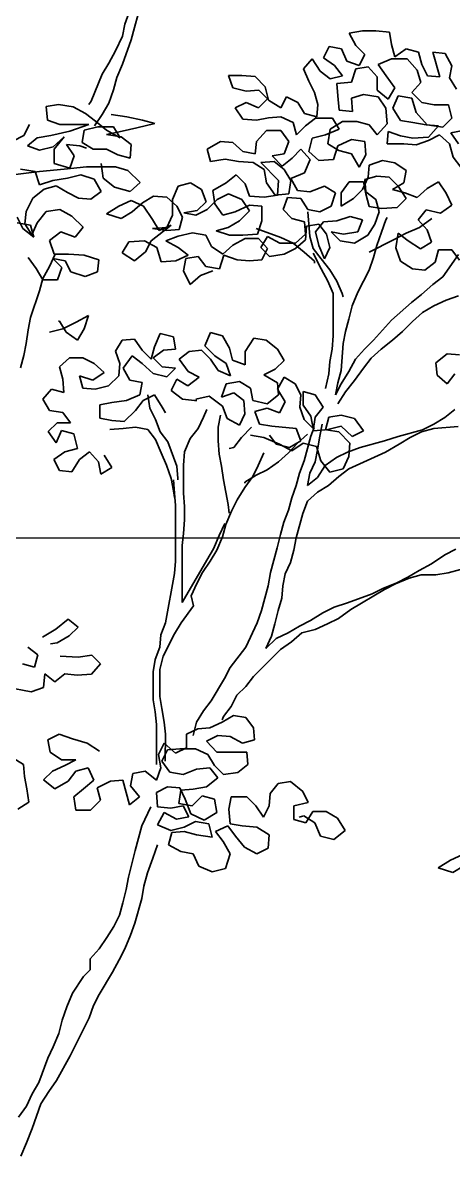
# Model space of a CAD drawing. Header units: millimetres. Extents: x 3675 to 7804, y -1257 to 3701.
# Drawn here: x 6625.8 to 6697.1, y -533.9 to -346 of the extents above; entities that cross this region are included whole.
import ezdxf

# ---------------------------------------------------------------- set-up
doc = ezdxf.new("R2010")
doc.units = ezdxf.units.MM
doc.layers.add('L-shrub', color=74, linetype='Continuous', lineweight=35)
doc.layers.add('VS - Vista', color=1, linetype='Continuous')

# ---------------------------------------------------------------- blocks, each defined once
blk = doc.blocks.new('a4')
for p, q in [((0.1729, 2.1725), (0.1678, 2.1591)), ((0.177, 2.156), (0.1801, 2.1683)), ((0.1678, 2.1591), (0.1657, 2.1478)), ((0.1739, 2.1447), (0.177, 2.156)), ((0.1657, 2.1478), (0.1595, 2.1344)), ((0.1657, 2.122), (0.1739, 2.1447)), ((0.3871, 2.1527), (0.3747, 2.1507)), ((0.3747, 2.1507), (0.3809, 2.1393)), ((0.3994, 2.1527), (0.3871, 2.1527)), ((0.4118, 2.1517), (0.3994, 2.1527)), ((0.4138, 2.1403), (0.4118, 2.1517)), ((0.1595, 2.1344), (0.1533, 2.1231)), ((0.3562, 2.1383), (0.351, 2.128)), ((0.3675, 2.1362), (0.3562, 2.1383)), ((0.3726, 2.1249), (0.3675, 2.1362)), ((0.3809, 2.1393), (0.3891, 2.1311)), ((0.4169, 2.129), (0.4138, 2.1403)), ((0.4272, 2.1362), (0.4169, 2.129)), ((0.4385, 2.1331), (0.4272, 2.1362)), ((0.4416, 2.1218), (0.4385, 2.1331)), ((0.4632, 2.132), (0.4519, 2.1331)), ((0.4519, 2.1331), (0.4581, 2.1104)), ((0.1533, 2.1231), (0.1471, 2.1128)), ((0.1605, 2.1097), (0.1657, 2.122)), ((0.3407, 2.127), (0.3325, 2.1177)), ((0.3479, 2.1157), (0.3407, 2.127)), ((0.351, 2.128), (0.3613, 2.1208)), ((0.384, 2.1208), (0.3726, 2.1249)), ((0.3891, 2.1311), (0.384, 2.1208)), ((0.4015, 2.1218), (0.4138, 2.1269)), ((0.4138, 2.1269), (0.4282, 2.1269)), ((0.4282, 2.1269), (0.4375, 2.1166)), ((0.4694, 2.1207), (0.4632, 2.132)), ((0.1471, 2.1128), (0.1368, 2.0881)), ((0.2758, 2.1116), (0.2635, 2.1116)), ((0.2635, 2.1116), (0.2676, 2.1003)), ((0.2882, 2.1106), (0.2758, 2.1116)), ((0.3325, 2.1177), (0.3376, 2.1064)), ((0.3572, 2.1085), (0.3479, 2.1157)), ((0.3685, 2.1115), (0.3572, 2.1085)), ((0.3613, 2.1208), (0.3685, 2.1115)), ((0.3767, 2.1054), (0.3809, 2.1177)), ((0.3809, 2.1177), (0.3922, 2.1198)), ((0.3922, 2.1198), (0.4004, 2.1105)), ((0.4087, 2.1115), (0.4015, 2.1218)), ((0.4169, 2.1002), (0.4087, 2.1115)), ((0.4375, 2.1166), (0.4406, 2.1053)), ((0.4468, 2.1115), (0.4416, 2.1218)), ((0.4673, 2.1094), (0.4694, 2.1207)), ((0.1574, 2.0983), (0.1605, 2.1097)), ((0.2974, 2.1013), (0.2882, 2.1106)), ((0.3005, 2.0889), (0.2974, 2.1013)), ((0.3376, 2.1064), (0.3427, 2.0961)), ((0.3633, 2.1043), (0.3767, 2.1054)), ((0.3644, 2.093), (0.3633, 2.1043)), ((0.4004, 2.1105), (0.4004, 2.0981)), ((0.4406, 2.1053), (0.4323, 2.096)), ((0.4581, 2.1104), (0.4468, 2.1115)), ((0.4735, 2.0991), (0.4673, 2.1094)), ((0.1533, 2.086), (0.1574, 2.0983)), ((0.2676, 2.1003), (0.2799, 2.0972)), ((0.2799, 2.0972), (0.2913, 2.0982)), ((0.2913, 2.0982), (0.2995, 2.09)), ((0.317, 2.092), (0.3118, 2.0817)), ((0.3273, 2.0869), (0.317, 2.092)), ((0.3427, 2.0961), (0.3458, 2.0848)), ((0.3654, 2.0796), (0.3644, 2.093)), ((0.388, 2.094), (0.3767, 2.0909)), ((0.3767, 2.0909), (0.3777, 2.0786)), ((0.4014, 2.0919), (0.388, 2.094)), ((0.4004, 2.0981), (0.4107, 2.0899)), ((0.4086, 2.0816), (0.4014, 2.0919)), ((0.4107, 2.0899), (0.4169, 2.1002)), ((0.42, 2.093), (0.4148, 2.0816)), ((0.4323, 2.0909), (0.42, 2.093)), ((0.4323, 2.096), (0.4416, 2.0868)), ((0.4364, 2.0775), (0.4323, 2.0909)), ((0.1069, 2.085), (0.0956, 2.083)), ((0.0956, 2.083), (0.0966, 2.0706)), ((0.1203, 2.0829), (0.1069, 2.085)), ((0.1316, 2.0767), (0.1203, 2.0829)), ((0.1368, 2.0881), (0.1347, 2.085)), ((0.1471, 2.0757), (0.1533, 2.086)), ((0.2799, 2.0869), (0.2696, 2.0818)), ((0.2696, 2.0818), (0.2768, 2.0715)), ((0.2912, 2.0817), (0.2799, 2.0869)), ((0.2995, 2.09), (0.2912, 2.0817)), ((0.3118, 2.0817), (0.3005, 2.0889)), ((0.3335, 2.0766), (0.3273, 2.0869)), ((0.3458, 2.0848), (0.3448, 2.0735)), ((0.4096, 2.0672), (0.4086, 2.0816)), ((0.4148, 2.0816), (0.422, 2.0703)), ((0.4416, 2.0868), (0.4529, 2.0847)), ((0.4529, 2.0847), (0.4663, 2.0847)), ((0.4663, 2.0847), (0.4694, 2.0723)), ((0.0966, 2.0706), (0.1079, 2.0665)), ((0.1409, 2.0695), (0.1316, 2.0767)), ((0.1399, 2.0654), (0.1471, 2.0757)), ((0.1553, 2.0757), (0.1697, 2.0736)), ((0.1697, 2.0736), (0.1841, 2.0705)), ((0.1841, 2.0705), (0.1955, 2.0674)), ((0.2768, 2.0715), (0.2892, 2.0704)), ((0.2892, 2.0704), (0.3005, 2.0725)), ((0.3005, 2.0725), (0.3118, 2.0735)), ((0.3118, 2.0735), (0.3232, 2.0683)), ((0.3448, 2.0735), (0.3335, 2.0766)), ((0.3345, 2.0652), (0.3438, 2.0724)), ((0.3438, 2.0724), (0.3592, 2.0724)), ((0.3592, 2.0724), (0.3654, 2.0621)), ((0.3777, 2.0786), (0.3654, 2.0796)), ((0.422, 2.0703), (0.4333, 2.0682)), ((0.4467, 2.0662), (0.4364, 2.0775)), ((0.4694, 2.0723), (0.4611, 2.0641)), ((0.075, 2.0562), (0.0801, 2.0665)), ((0.1172, 2.0603), (0.0997, 2.0562)), ((0.1079, 2.0665), (0.1347, 2.0664)), ((0.1347, 2.0664), (0.1172, 2.0603)), ((0.1285, 2.05), (0.1306, 2.0613)), ((0.1306, 2.0613), (0.143, 2.0644)), ((0.1512, 2.0613), (0.1409, 2.0695)), ((0.143, 2.0644), (0.1574, 2.0644)), ((0.1635, 2.0541), (0.1512, 2.0613)), ((0.1656, 2.0602), (0.1512, 2.0572)), ((0.1574, 2.0644), (0.1635, 2.0541)), ((0.179, 2.0633), (0.1656, 2.0602)), ((0.1955, 2.0674), (0.179, 2.0633)), ((0.2892, 2.0509), (0.2984, 2.0611)), ((0.2984, 2.0611), (0.3118, 2.0611)), ((0.3118, 2.0611), (0.319, 2.0508)), ((0.3232, 2.0683), (0.3262, 2.057)), ((0.3262, 2.057), (0.3345, 2.0652)), ((0.3654, 2.0621), (0.353, 2.057)), ((0.3551, 2.0487), (0.3571, 2.0621)), ((0.3571, 2.0621), (0.3685, 2.0693)), ((0.3685, 2.0693), (0.3818, 2.0693)), ((0.3818, 2.0693), (0.3932, 2.0662)), ((0.3932, 2.0662), (0.4004, 2.0569)), ((0.4004, 2.0569), (0.4096, 2.0672)), ((0.4107, 2.06), (0.4096, 2.0487)), ((0.422, 2.0559), (0.4107, 2.06)), ((0.4333, 2.0682), (0.4457, 2.0662)), ((0.4457, 2.0662), (0.457, 2.0651)), ((0.4611, 2.0641), (0.4467, 2.0662)), ((0.457, 2.0651), (0.4477, 2.0548)), ((0.4683, 2.0589), (0.4797, 2.061)), ((0.0647, 2.0511), (0.075, 2.0562)), ((0.0873, 2.0541), (0.0781, 2.0469)), ((0.0997, 2.0562), (0.0873, 2.0541)), ((0.1018, 2.0459), (0.1121, 2.0551)), ((0.1121, 2.0551), (0.1028, 2.0438)), ((0.1388, 2.0438), (0.1285, 2.05)), ((0.1512, 2.0572), (0.1646, 2.0551)), ((0.1646, 2.0551), (0.1738, 2.0479)), ((0.2438, 2.0437), (0.2562, 2.0509)), ((0.2562, 2.0509), (0.2675, 2.0498)), ((0.2675, 2.0498), (0.2768, 2.0416)), ((0.2881, 2.0395), (0.2892, 2.0509)), ((0.319, 2.0508), (0.3149, 2.0395)), ((0.3406, 2.0539), (0.3375, 2.0415)), ((0.353, 2.057), (0.3406, 2.0539)), ((0.3643, 2.0467), (0.3767, 2.0528)), ((0.3767, 2.0528), (0.389, 2.0508)), ((0.389, 2.0508), (0.3901, 2.0384)), ((0.4333, 2.0538), (0.422, 2.0559)), ((0.4477, 2.0548), (0.4333, 2.0538)), ((0.4364, 2.0476), (0.4477, 2.0517)), ((0.4477, 2.0517), (0.458, 2.0569)), ((0.458, 2.0569), (0.4673, 2.0486)), ((0.4755, 2.0486), (0.4683, 2.0589)), ((0.0781, 2.0469), (0.0894, 2.0428)), ((0.0894, 2.0428), (0.1018, 2.0459)), ((0.1028, 2.0438), (0.1028, 2.0304)), ((0.1213, 2.0376), (0.1141, 2.0479)), ((0.1141, 2.0479), (0.1265, 2.0469)), ((0.1265, 2.0469), (0.1326, 2.0448)), ((0.1512, 2.0438), (0.1388, 2.0438)), ((0.1615, 2.0386), (0.1512, 2.0438)), ((0.1728, 2.0355), (0.1615, 2.0386)), ((0.1738, 2.0479), (0.1728, 2.0355)), ((0.2469, 2.0324), (0.2438, 2.0437)), ((0.2768, 2.0416), (0.2881, 2.0395)), ((0.3149, 2.0395), (0.3036, 2.0375)), ((0.3221, 2.0354), (0.3303, 2.0436)), ((0.3303, 2.0436), (0.3386, 2.0343)), ((0.3375, 2.0415), (0.3468, 2.0333)), ((0.3653, 2.0426), (0.3551, 2.0487)), ((0.3602, 2.0343), (0.3643, 2.0467)), ((0.3767, 2.0395), (0.3653, 2.0426)), ((0.3839, 2.0271), (0.3767, 2.0395)), ((0.3901, 2.0384), (0.3839, 2.0271)), ((0.4096, 2.0487), (0.4251, 2.0487)), ((0.4251, 2.0487), (0.4364, 2.0476)), ((0.4673, 2.0486), (0.4704, 2.0363)), ((0.1028, 2.0304), (0.1172, 2.0263)), ((0.1172, 2.0263), (0.1213, 2.0376)), ((0.146, 2.0304), (0.1481, 2.017)), ((0.2603, 2.0344), (0.2469, 2.0324)), ((0.2727, 2.0323), (0.2603, 2.0344)), ((0.2861, 2.0313), (0.2727, 2.0323)), ((0.2963, 2.0251), (0.2861, 2.0313)), ((0.2933, 2.0313), (0.3056, 2.0323)), ((0.3097, 2.0148), (0.2933, 2.0313)), ((0.3036, 2.0375), (0.3128, 2.0282)), ((0.3056, 2.0323), (0.3149, 2.0251)), ((0.3128, 2.0282), (0.3221, 2.0354)), ((0.3386, 2.0343), (0.3334, 2.022)), ((0.3468, 2.0333), (0.3602, 2.0343)), ((0.3921, 2.0178), (0.3931, 2.0291)), ((0.3931, 2.0291), (0.4055, 2.0332)), ((0.4055, 2.0332), (0.4168, 2.0312)), ((0.4168, 2.0312), (0.4271, 2.024)), ((0.4704, 2.0363), (0.4776, 2.027)), ((0.0894, 2.0232), (0.0647, 2.0202)), ((0.0853, 2.0232), (0.0719, 2.0253)), ((0.0894, 2.0109), (0.0853, 2.0232)), ((0.112, 2.0253), (0.0894, 2.0232)), ((0.1326, 2.0273), (0.112, 2.0253)), ((0.1275, 2.0201), (0.1151, 2.017)), ((0.1398, 2.016), (0.1275, 2.0201)), ((0.1594, 2.0273), (0.1326, 2.0273)), ((0.1707, 2.0242), (0.1594, 2.0273)), ((0.182, 2.0129), (0.1707, 2.0242)), ((0.2613, 2.0128), (0.2706, 2.02)), ((0.2706, 2.02), (0.2788, 2.0117)), ((0.2984, 2.0128), (0.2963, 2.0251)), ((0.3149, 2.0251), (0.321, 2.0148)), ((0.3334, 2.022), (0.321, 2.0168)), ((0.3869, 2.0065), (0.3921, 2.0178)), ((0.389, 2.0158), (0.4003, 2.0188)), ((0.4003, 2.0188), (0.4117, 2.0178)), ((0.4117, 2.0178), (0.4199, 2.0096)), ((0.4271, 2.024), (0.425, 2.0126)), ((0.1017, 2.015), (0.0894, 2.0109)), ((0.0935, 2.0068), (0.1048, 2.0098)), ((0.1151, 2.017), (0.1017, 2.015)), ((0.1048, 2.0098), (0.1151, 2.0037)), ((0.146, 2.0047), (0.1398, 2.016)), ((0.1481, 2.017), (0.1584, 2.0088)), ((0.1584, 2.0088), (0.1728, 2.0046)), ((0.1728, 2.0046), (0.182, 2.0129)), ((0.2119, 1.9974), (0.217, 2.0097)), ((0.217, 2.0097), (0.2284, 2.0128)), ((0.2284, 2.0128), (0.2387, 2.0066)), ((0.249, 2.0056), (0.2613, 2.0128)), ((0.2788, 2.0117), (0.2829, 2.0004)), ((0.3066, 2.0014), (0.2984, 2.0128)), ((0.3087, 2.0014), (0.3097, 2.0148)), ((0.321, 2.0148), (0.319, 2.0024)), ((0.321, 2.0168), (0.3272, 2.0055)), ((0.3385, 2.0045), (0.3519, 2.0096)), ((0.3519, 2.0096), (0.3622, 2.0034)), ((0.3746, 2.0137), (0.3674, 2.0034)), ((0.388, 2.0137), (0.3746, 2.0137)), ((0.39, 2.0024), (0.388, 2.0137)), ((0.39, 2.0044), (0.389, 2.0158)), ((0.425, 2.0126), (0.4147, 2.0065)), ((0.4199, 2.0096), (0.4271, 1.9982)), ((0.4374, 1.9992), (0.4467, 2.0075)), ((0.4467, 2.0075), (0.457, 2.0136)), ((0.457, 2.0136), (0.4642, 2.0033)), ((0.077, 1.9862), (0.0832, 1.9985)), ((0.0832, 1.9985), (0.0935, 2.0068)), ((0.1151, 2.0037), (0.1254, 1.9985)), ((0.1254, 1.9985), (0.1367, 1.9975)), ((0.1367, 1.9975), (0.146, 2.0047)), ((0.1841, 1.9943), (0.1944, 2.0005)), ((0.1944, 2.0005), (0.2067, 1.9994)), ((0.2067, 1.9994), (0.216, 1.9912)), ((0.2119, 1.983), (0.2119, 1.9974)), ((0.2387, 2.0066), (0.2428, 1.9953)), ((0.2438, 1.9881), (0.2531, 1.9973)), ((0.251, 1.9932), (0.249, 2.0056)), ((0.2531, 1.9973), (0.2634, 2.0025)), ((0.2634, 2.0025), (0.2757, 1.9973)), ((0.2757, 1.9973), (0.2829, 1.987)), ((0.2829, 2.0004), (0.2963, 1.9994)), ((0.2963, 1.9994), (0.3087, 2.0014)), ((0.319, 2.0024), (0.3066, 2.0014)), ((0.3179, 1.9993), (0.3138, 1.988)), ((0.3303, 1.9983), (0.3179, 1.9993)), ((0.3272, 2.0055), (0.3385, 2.0045)), ((0.3365, 1.988), (0.3303, 1.9983)), ((0.3622, 2.0034), (0.3581, 1.9911)), ((0.3674, 2.0034), (0.3674, 1.9911)), ((0.3674, 1.9911), (0.3787, 1.9983)), ((0.3787, 1.9983), (0.3869, 2.0065)), ((0.3993, 1.9972), (0.39, 2.0044)), ((0.3931, 1.991), (0.39, 2.0024)), ((0.4024, 1.9859), (0.3993, 1.9972)), ((0.4147, 2.0065), (0.4261, 2.0034)), ((0.4271, 1.9982), (0.4188, 1.99)), ((0.4261, 2.0034), (0.4374, 1.9992)), ((0.4642, 2.0033), (0.4693, 1.992)), ((0.0759, 1.9749), (0.077, 1.9862)), ((0.0955, 1.9862), (0.0873, 1.9759)), ((0.1079, 1.9882), (0.0955, 1.9862)), ((0.1192, 1.982), (0.1079, 1.9882)), ((0.1625, 1.9913), (0.1511, 1.9841)), ((0.1738, 1.9964), (0.1625, 1.9913)), ((0.1645, 1.9799), (0.1748, 1.9861)), ((0.1851, 1.9912), (0.1738, 1.9964)), ((0.1748, 1.9861), (0.1841, 1.9943)), ((0.1933, 1.9789), (0.1851, 1.9912)), ((0.216, 1.9912), (0.2211, 1.9809)), ((0.2345, 1.9871), (0.2222, 1.985)), ((0.2335, 1.9829), (0.2438, 1.9881)), ((0.2428, 1.9953), (0.2345, 1.9871)), ((0.2582, 1.9829), (0.251, 1.9932)), ((0.2829, 1.9922), (0.2695, 1.986)), ((0.2829, 1.987), (0.2736, 1.9778)), ((0.2943, 1.9911), (0.2829, 1.9922)), ((0.2942, 1.9777), (0.2943, 1.9911)), ((0.3138, 1.988), (0.322, 1.9798)), ((0.3478, 1.9859), (0.3365, 1.988)), ((0.3581, 1.9911), (0.3478, 1.9859)), ((0.4044, 1.989), (0.3931, 1.991)), ((0.4188, 1.99), (0.4044, 1.989)), ((0.4456, 1.9879), (0.4384, 1.9786)), ((0.459, 1.9848), (0.4456, 1.9879)), ((0.4693, 1.992), (0.459, 1.9848)), ((0.0739, 1.9707), (0.0687, 1.981)), ((0.0687, 1.9759), (0.0811, 1.9738)), ((0.0873, 1.9759), (0.0821, 1.9646)), ((0.1295, 1.9717), (0.1192, 1.982)), ((0.1511, 1.9841), (0.1645, 1.9799)), ((0.1995, 1.9686), (0.1933, 1.9789)), ((0.2067, 1.9716), (0.2119, 1.983)), ((0.2211, 1.9809), (0.218, 1.9696)), ((0.2222, 1.985), (0.2335, 1.9829)), ((0.2695, 1.986), (0.2582, 1.9829)), ((0.2736, 1.9778), (0.2633, 1.9716)), ((0.2901, 1.9654), (0.2942, 1.9777)), ((0.322, 1.9798), (0.3334, 1.9767)), ((0.3334, 1.9767), (0.3344, 1.9654)), ((0.3365, 1.9859), (0.3385, 1.9633)), ((0.3437, 1.9674), (0.3509, 1.9767)), ((0.3509, 1.9767), (0.3632, 1.9777)), ((0.3632, 1.9777), (0.3756, 1.9818)), ((0.3756, 1.9818), (0.3869, 1.9787)), ((0.3869, 1.9787), (0.3828, 1.9674)), ((0.3982, 1.9746), (0.4024, 1.9859)), ((0.4044, 1.9673), (0.4085, 1.9787)), ((0.4085, 1.9787), (0.4096, 1.9807)), ((0.4384, 1.9786), (0.4466, 1.9694)), ((0.4508, 1.9797), (0.4394, 1.9714)), ((0.0842, 1.9625), (0.0739, 1.9707)), ((0.0821, 1.9646), (0.0759, 1.9749)), ((0.0811, 1.9738), (0.0842, 1.9625)), ((0.0986, 1.9594), (0.1089, 1.9676)), ((0.1089, 1.9676), (0.1223, 1.9625)), ((0.1223, 1.9625), (0.1295, 1.9717)), ((0.1923, 1.9593), (0.2108, 1.9737)), ((0.1933, 1.9706), (0.2067, 1.9716)), ((0.2067, 1.9686), (0.1933, 1.9706)), ((0.2108, 1.9737), (0.1995, 1.9686)), ((0.218, 1.9696), (0.2067, 1.9686)), ((0.2304, 1.9665), (0.217, 1.9634)), ((0.2427, 1.9644), (0.2304, 1.9665)), ((0.2633, 1.9716), (0.252, 1.9685)), ((0.252, 1.9685), (0.2644, 1.9644)), ((0.2767, 1.9644), (0.2901, 1.9654)), ((0.2891, 1.9705), (0.3117, 1.9623)), ((0.3344, 1.9654), (0.3251, 1.9571)), ((0.3344, 1.9602), (0.3354, 1.9726)), ((0.3354, 1.9726), (0.3468, 1.9746)), ((0.3467, 1.955), (0.3437, 1.9674)), ((0.3468, 1.9746), (0.3539, 1.9653)), ((0.3539, 1.9653), (0.357, 1.953)), ((0.3694, 1.9653), (0.3581, 1.9674)), ((0.3581, 1.9674), (0.3663, 1.9591)), ((0.3828, 1.9674), (0.3694, 1.9653)), ((0.392, 1.9643), (0.3982, 1.9746)), ((0.4003, 1.955), (0.4044, 1.9673)), ((0.4271, 1.9663), (0.4157, 1.9601)), ((0.4198, 1.9663), (0.4178, 1.9529)), ((0.4291, 1.9591), (0.4198, 1.9663)), ((0.4394, 1.9714), (0.4271, 1.9663)), ((0.4466, 1.9694), (0.4507, 1.958)), ((0.1027, 1.947), (0.0986, 1.9594)), ((0.1717, 1.9583), (0.1655, 1.948)), ((0.1861, 1.9593), (0.1717, 1.9583)), ((0.1974, 1.9531), (0.1861, 1.9593)), ((0.1871, 1.949), (0.1923, 1.9593)), ((0.217, 1.9634), (0.2057, 1.9593)), ((0.2057, 1.9593), (0.217, 1.9531)), ((0.2479, 1.9541), (0.2427, 1.9644)), ((0.2674, 1.9551), (0.2582, 1.9469)), ((0.2644, 1.9644), (0.2767, 1.9644)), ((0.2788, 1.9613), (0.2674, 1.9551)), ((0.2911, 1.9613), (0.2788, 1.9613)), ((0.2994, 1.952), (0.2911, 1.9613)), ((0.2994, 1.9633), (0.2932, 1.953)), ((0.3107, 1.9571), (0.2994, 1.9633)), ((0.3251, 1.9571), (0.3107, 1.9571)), ((0.3117, 1.9623), (0.3231, 1.9571)), ((0.3231, 1.9571), (0.3333, 1.9489)), ((0.3251, 1.952), (0.3344, 1.9602)), ((0.3385, 1.9633), (0.3416, 1.952)), ((0.3519, 1.9427), (0.3467, 1.955)), ((0.3663, 1.9591), (0.3797, 1.9571)), ((0.3797, 1.9571), (0.392, 1.9643)), ((0.4157, 1.9601), (0.3931, 1.9488)), ((0.3972, 1.9437), (0.4003, 1.955)), ((0.4404, 1.9519), (0.4291, 1.9591)), ((0.4507, 1.958), (0.4404, 1.9519)), ((0.1037, 1.947), (0.0986, 1.9357)), ((0.1161, 1.947), (0.1027, 1.947)), ((0.1305, 1.946), (0.1161, 1.947)), ((0.1439, 1.9418), (0.1305, 1.946)), ((0.1655, 1.948), (0.1768, 1.9408)), ((0.1768, 1.9408), (0.1871, 1.949)), ((0.2015, 1.9397), (0.1974, 1.9531)), ((0.2263, 1.9459), (0.2149, 1.9408)), ((0.217, 1.9531), (0.2263, 1.9459)), ((0.2242, 1.9428), (0.2355, 1.9448)), ((0.2355, 1.9448), (0.2427, 1.9356)), ((0.2582, 1.9469), (0.2479, 1.9541)), ((0.2551, 1.9335), (0.2592, 1.9459)), ((0.2592, 1.9459), (0.2716, 1.9417)), ((0.2932, 1.953), (0.3014, 1.9448)), ((0.2942, 1.9417), (0.2994, 1.952)), ((0.3014, 1.9448), (0.3148, 1.9468)), ((0.3148, 1.9468), (0.3251, 1.952)), ((0.3333, 1.9489), (0.3426, 1.9406)), ((0.3416, 1.952), (0.3488, 1.9427)), ((0.3488, 1.9334), (0.3416, 1.9478)), ((0.357, 1.953), (0.3519, 1.9427)), ((0.4178, 1.9529), (0.4219, 1.9406)), ((0.4538, 1.9395), (0.4569, 1.9508)), ((0.4569, 1.9508), (0.4693, 1.9508)), ((0.4754, 1.9467), (0.461, 1.9261)), ((0.4693, 1.9508), (0.4765, 1.9415)), ((0.079, 1.944), (0.0862, 1.9337)), ((0.0986, 1.9357), (0.0924, 1.9244)), ((0.1099, 1.9347), (0.1017, 1.9429)), ((0.1017, 1.9429), (0.113, 1.9408)), ((0.1058, 1.9233), (0.1099, 1.9347)), ((0.113, 1.9408), (0.1181, 1.9305)), ((0.1428, 1.9305), (0.1439, 1.9418)), ((0.2149, 1.9408), (0.2015, 1.9397)), ((0.2221, 1.9315), (0.2242, 1.9428)), ((0.2427, 1.9356), (0.2551, 1.9335)), ((0.2716, 1.9417), (0.2829, 1.9407)), ((0.2829, 1.9407), (0.2942, 1.9417)), ((0.3426, 1.9406), (0.3426, 1.9386)), ((0.3488, 1.9427), (0.357, 1.9324)), ((0.393, 1.9323), (0.3972, 1.9437)), ((0.4219, 1.9406), (0.4332, 1.9333)), ((0.4445, 1.9323), (0.4538, 1.9395)), ((0.0862, 1.9337), (0.0924, 1.9234)), ((0.0924, 1.9244), (0.0893, 1.9131)), ((0.0924, 1.9234), (0.1058, 1.9233)), ((0.1181, 1.9305), (0.1315, 1.9264)), ((0.1315, 1.9264), (0.1428, 1.9305)), ((0.2283, 1.9191), (0.2221, 1.9315)), ((0.2376, 1.9273), (0.2283, 1.9191)), ((0.2489, 1.9315), (0.2376, 1.9273)), ((0.3549, 1.9221), (0.3488, 1.9334)), ((0.357, 1.9324), (0.3632, 1.9221)), ((0.3827, 1.9118), (0.393, 1.9323)), ((0.4332, 1.9333), (0.4445, 1.9323)), ((0.461, 1.9261), (0.4517, 1.9189)), ((0.0893, 1.9131), (0.081, 1.8884)), ((0.3601, 1.9108), (0.3549, 1.9221)), ((0.3632, 1.9221), (0.3683, 1.9107)), ((0.4517, 1.9189), (0.4414, 1.9097)), ((0.36, 1.8716), (0.3601, 1.9108)), ((0.3683, 1.9107), (0.3693, 1.9077)), ((0.3776, 1.8994), (0.3827, 1.9118)), ((0.4321, 1.9025), (0.4136, 1.886)), ((0.4414, 1.9097), (0.4321, 1.9025)), ((0.4527, 1.8993), (0.4641, 1.9045)), ((0.4641, 1.9045), (0.4754, 1.9086)), ((0.3745, 1.8871), (0.3776, 1.8994)), ((0.4332, 1.8849), (0.4424, 1.8932)), ((0.4424, 1.8932), (0.4527, 1.8993)), ((0.081, 1.8884), (0.0789, 1.877)), ((0.1078, 1.8852), (0.1068, 1.8852)), ((0.114, 1.8749), (0.1078, 1.8852)), ((0.1109, 1.878), (0.1232, 1.8842)), ((0.1232, 1.8842), (0.1346, 1.8904)), ((0.1346, 1.8904), (0.1304, 1.878)), ((0.3714, 1.8757), (0.3745, 1.8871)), ((0.4136, 1.886), (0.3971, 1.8675)), ((0.4239, 1.8757), (0.4332, 1.8849)), ((0.0789, 1.877), (0.0769, 1.8647)), ((0.0985, 1.875), (0.1109, 1.878)), ((0.1242, 1.8677), (0.114, 1.8749)), ((0.1304, 1.878), (0.1242, 1.8677)), ((0.1953, 1.8615), (0.2004, 1.8738)), ((0.2004, 1.8738), (0.2128, 1.8707)), ((0.2468, 1.8748), (0.2416, 1.8625)), ((0.2581, 1.8717), (0.2468, 1.8748)), ((0.2643, 1.8604), (0.2581, 1.8717)), ((0.359, 1.8593), (0.36, 1.8716)), ((0.3693, 1.8644), (0.3714, 1.8757)), ((0.4146, 1.8675), (0.4239, 1.8757)), ((0.0769, 1.8647), (0.0748, 1.8534)), ((0.1592, 1.8574), (0.1654, 1.8677)), ((0.1654, 1.8677), (0.1768, 1.8687)), ((0.1768, 1.8687), (0.184, 1.8584)), ((0.1922, 1.8502), (0.1953, 1.8615)), ((0.2128, 1.8707), (0.2148, 1.8594)), ((0.2416, 1.8625), (0.2509, 1.8532)), ((0.2869, 1.8696), (0.2787, 1.8573)), ((0.2983, 1.8676), (0.2869, 1.8696)), ((0.3085, 1.8593), (0.2983, 1.8676)), ((0.3672, 1.8397), (0.3693, 1.8644)), ((0.3971, 1.8675), (0.3889, 1.8592)), ((0.4043, 1.8592), (0.4146, 1.8675)), ((0.0748, 1.8534), (0.0717, 1.842)), ((0.1077, 1.843), (0.117, 1.8513)), ((0.117, 1.8513), (0.1294, 1.8512)), ((0.1294, 1.8512), (0.1397, 1.8461)), ((0.1633, 1.8461), (0.1592, 1.8574)), ((0.1747, 1.8533), (0.1664, 1.8419)), ((0.1839, 1.846), (0.1747, 1.8533)), ((0.184, 1.8584), (0.1922, 1.8502)), ((0.2035, 1.8584), (0.1942, 1.8512)), ((0.1942, 1.8512), (0.2025, 1.8429)), ((0.2148, 1.8594), (0.2035, 1.8584)), ((0.2272, 1.8573), (0.2179, 1.8501)), ((0.2385, 1.8584), (0.2272, 1.8573)), ((0.2468, 1.8501), (0.2385, 1.8584)), ((0.2509, 1.8532), (0.2612, 1.846)), ((0.2673, 1.8491), (0.2643, 1.8604)), ((0.2787, 1.8573), (0.2787, 1.8449)), ((0.3147, 1.849), (0.3085, 1.8593)), ((0.3569, 1.8479), (0.359, 1.8593)), ((0.3889, 1.8592), (0.3806, 1.85)), ((0.3878, 1.8417), (0.395, 1.851)), ((0.395, 1.851), (0.4043, 1.8592)), ((0.4547, 1.8468), (0.4651, 1.8551)), ((0.4651, 1.8551), (0.4764, 1.854)), ((0.1108, 1.8317), (0.1077, 1.843)), ((0.1397, 1.8461), (0.1489, 1.8378)), ((0.1623, 1.8347), (0.1633, 1.8461)), ((0.1664, 1.8419), (0.1726, 1.8306)), ((0.1942, 1.8368), (0.1839, 1.846)), ((0.2025, 1.8429), (0.2148, 1.8419)), ((0.2148, 1.8419), (0.2066, 1.8337)), ((0.2179, 1.8501), (0.2262, 1.8388)), ((0.254, 1.8398), (0.2468, 1.8501)), ((0.2653, 1.8346), (0.254, 1.8398)), ((0.2612, 1.846), (0.2653, 1.8346)), ((0.2787, 1.8449), (0.2673, 1.8491)), ((0.2962, 1.8356), (0.3065, 1.8408)), ((0.3065, 1.8408), (0.3147, 1.849)), ((0.3559, 1.8366), (0.3569, 1.8479)), ((0.3806, 1.85), (0.3744, 1.8387)), ((0.3796, 1.8304), (0.3878, 1.8417)), ((0.4558, 1.8355), (0.4547, 1.8468)), ((0.1118, 1.8193), (0.1108, 1.8317)), ((0.1386, 1.8306), (0.1263, 1.8348)), ((0.1263, 1.8348), (0.1293, 1.8234)), ((0.1489, 1.8378), (0.1386, 1.8306)), ((0.153, 1.8255), (0.1623, 1.8347)), ((0.1726, 1.8306), (0.1839, 1.8285)), ((0.2066, 1.8337), (0.1942, 1.8368)), ((0.2159, 1.8316), (0.2107, 1.8213)), ((0.2261, 1.8254), (0.2159, 1.8316)), ((0.2364, 1.8336), (0.2261, 1.8254)), ((0.2262, 1.8388), (0.2364, 1.8336)), ((0.2612, 1.8274), (0.2735, 1.8295)), ((0.2735, 1.8295), (0.2838, 1.8233)), ((0.3085, 1.8284), (0.2962, 1.8356)), ((0.3147, 1.8336), (0.3085, 1.8223)), ((0.325, 1.8274), (0.3147, 1.8336)), ((0.3528, 1.8232), (0.3559, 1.8366)), ((0.3641, 1.8284), (0.3672, 1.8397)), ((0.3744, 1.8387), (0.3672, 1.8273)), ((0.3713, 1.8201), (0.3796, 1.8304)), ((0.465, 1.8273), (0.4558, 1.8355)), ((0.4722, 1.8365), (0.465, 1.8273)), ((0.0923, 1.8132), (0.1005, 1.8224)), ((0.1005, 1.8224), (0.1118, 1.8193)), ((0.1293, 1.8234), (0.1407, 1.8224)), ((0.1407, 1.8224), (0.153, 1.8255)), ((0.1839, 1.8285), (0.1819, 1.8172)), ((0.2107, 1.8213), (0.221, 1.8131)), ((0.257, 1.8151), (0.2612, 1.8274)), ((0.2684, 1.8192), (0.257, 1.8151)), ((0.2776, 1.812), (0.2684, 1.8192)), ((0.2838, 1.8233), (0.2859, 1.812)), ((0.3095, 1.8171), (0.3085, 1.8284)), ((0.3085, 1.8223), (0.3157, 1.8109)), ((0.3301, 1.8171), (0.325, 1.8274)), ((0.3435, 1.8171), (0.3322, 1.8202)), ((0.3322, 1.8202), (0.3322, 1.8078)), ((0.3621, 1.8171), (0.3641, 1.8284)), ((0.3672, 1.8273), (0.3621, 1.8171)), ((0.3641, 1.8088), (0.3713, 1.8201)), ((0.0984, 1.8029), (0.0923, 1.8132)), ((0.1561, 1.81), (0.1448, 1.808)), ((0.1695, 1.8121), (0.1561, 1.81)), ((0.1819, 1.8172), (0.1695, 1.8121)), ((0.1777, 1.8028), (0.1849, 1.8121)), ((0.1849, 1.8121), (0.1952, 1.8172)), ((0.1891, 1.8172), (0.1911, 1.8049)), ((0.1952, 1.8172), (0.2024, 1.8059)), ((0.221, 1.8131), (0.2323, 1.812)), ((0.2323, 1.812), (0.2344, 1.812)), ((0.2333, 1.8131), (0.2457, 1.8161)), ((0.2457, 1.8161), (0.258, 1.8069)), ((0.2786, 1.7996), (0.2776, 1.812)), ((0.2859, 1.812), (0.2992, 1.8089)), ((0.2992, 1.8089), (0.3095, 1.8171)), ((0.3157, 1.8109), (0.3106, 1.8006)), ((0.3291, 1.8058), (0.3301, 1.8171)), ((0.3507, 1.8057), (0.3435, 1.8171)), ((0.1108, 1.8008), (0.0984, 1.8029)), ((0.118, 1.7915), (0.1108, 1.8008)), ((0.1448, 1.808), (0.1448, 1.7956)), ((0.1674, 1.7925), (0.1777, 1.8028)), ((0.1911, 1.8049), (0.1963, 1.7946)), ((0.2024, 1.8059), (0.2055, 1.8007)), ((0.2405, 1.7966), (0.2436, 1.8038)), ((0.256, 1.7986), (0.2539, 1.7873)), ((0.258, 1.8069), (0.2622, 1.7955)), ((0.2735, 1.7893), (0.2786, 1.7996)), ((0.2992, 1.8048), (0.2879, 1.8017)), ((0.2879, 1.8017), (0.292, 1.7903)), ((0.3106, 1.8006), (0.2992, 1.8048)), ((0.3332, 1.7944), (0.3291, 1.8058)), ((0.3322, 1.8078), (0.3394, 1.7975)), ((0.3435, 1.7965), (0.3507, 1.8057)), ((0.3672, 1.7985), (0.3559, 1.7965)), ((0.3795, 1.7954), (0.3672, 1.7985)), ((0.4629, 1.7964), (0.4722, 1.8036)), ((0.0974, 1.7833), (0.1056, 1.7915)), ((0.1056, 1.7915), (0.118, 1.7915)), ((0.1448, 1.7956), (0.1561, 1.7936)), ((0.1561, 1.7936), (0.1674, 1.7925)), ((0.1963, 1.7946), (0.2004, 1.7832)), ((0.2354, 1.7863), (0.2405, 1.7966)), ((0.2622, 1.7955), (0.2735, 1.7893)), ((0.292, 1.7903), (0.3033, 1.7883)), ((0.3033, 1.7883), (0.326, 1.7862)), ((0.3414, 1.7862), (0.3332, 1.7944)), ((0.3394, 1.7975), (0.3414, 1.7862)), ((0.3414, 1.7841), (0.3435, 1.7965)), ((0.3497, 1.7903), (0.3476, 1.779)), ((0.3559, 1.7965), (0.3528, 1.7851)), ((0.3538, 1.7851), (0.3672, 1.7882)), ((0.3672, 1.7882), (0.3775, 1.7789)), ((0.3878, 1.7841), (0.3795, 1.7954)), ((0.4423, 1.7851), (0.4526, 1.7902)), ((0.4526, 1.7902), (0.4629, 1.7964)), ((0.4753, 1.7881), (0.4526, 1.7861)), ((0.1046, 1.773), (0.0974, 1.7833)), ((0.1097, 1.7843), (0.1046, 1.773)), ((0.1211, 1.7812), (0.1097, 1.7843)), ((0.1242, 1.7678), (0.1211, 1.7812)), ((0.154, 1.7853), (0.1664, 1.7863)), ((0.1664, 1.7863), (0.1777, 1.7874)), ((0.1777, 1.7874), (0.189, 1.7853)), ((0.189, 1.7853), (0.1962, 1.776)), ((0.2004, 1.7832), (0.2076, 1.7739)), ((0.223, 1.7647), (0.2282, 1.777)), ((0.2282, 1.777), (0.2354, 1.7863)), ((0.2539, 1.7873), (0.2539, 1.7749)), ((0.2755, 1.778), (0.2683, 1.7687)), ((0.2848, 1.7873), (0.2755, 1.778)), ((0.2838, 1.7801), (0.2961, 1.778)), ((0.2961, 1.778), (0.3105, 1.7718)), ((0.3074, 1.7718), (0.3013, 1.78)), ((0.326, 1.7862), (0.3301, 1.7749)), ((0.3363, 1.781), (0.327, 1.7728)), ((0.3332, 1.7563), (0.3394, 1.779)), ((0.3394, 1.779), (0.3425, 1.7872)), ((0.3528, 1.7851), (0.3414, 1.7841)), ((0.3476, 1.779), (0.3455, 1.7666)), ((0.3651, 1.7831), (0.3538, 1.7851)), ((0.3754, 1.7728), (0.3651, 1.7831)), ((0.3775, 1.7789), (0.3878, 1.7841)), ((0.4073, 1.7748), (0.4197, 1.7789)), ((0.4197, 1.7789), (0.4423, 1.7851)), ((0.431, 1.7779), (0.4207, 1.7717)), ((0.4413, 1.783), (0.431, 1.7779)), ((0.4526, 1.7861), (0.4413, 1.783)), ((0.1128, 1.7648), (0.1242, 1.7678)), ((0.1962, 1.776), (0.2014, 1.7637)), ((0.2076, 1.7739), (0.2158, 1.7513)), ((0.2539, 1.7749), (0.2549, 1.7626)), ((0.2683, 1.7687), (0.2642, 1.7677)), ((0.3198, 1.7687), (0.3074, 1.7718)), ((0.3105, 1.7718), (0.3218, 1.7656)), ((0.327, 1.7728), (0.3188, 1.7636)), ((0.3301, 1.7749), (0.3198, 1.7687)), ((0.3218, 1.7656), (0.3322, 1.7728)), ((0.3322, 1.7728), (0.3445, 1.7697)), ((0.3455, 1.7666), (0.3435, 1.7553)), ((0.3445, 1.7697), (0.3486, 1.7563)), ((0.3733, 1.7645), (0.3847, 1.7686)), ((0.3744, 1.7604), (0.3754, 1.7728)), ((0.3847, 1.7686), (0.4073, 1.7748)), ((0.4207, 1.7717), (0.4083, 1.7645)), ((0.1025, 1.7576), (0.1128, 1.7648)), ((0.1077, 1.7473), (0.1025, 1.7576)), ((0.1262, 1.7575), (0.119, 1.7462)), ((0.1355, 1.7647), (0.1262, 1.7575)), ((0.1437, 1.7555), (0.1355, 1.7647)), ((0.1489, 1.7616), (0.1561, 1.7503)), ((0.2014, 1.7637), (0.2065, 1.7523)), ((0.222, 1.7523), (0.223, 1.7647)), ((0.2549, 1.7626), (0.257, 1.7513)), ((0.2909, 1.7522), (0.2961, 1.7636)), ((0.3188, 1.7636), (0.3095, 1.7553)), ((0.329, 1.745), (0.3332, 1.7563)), ((0.3486, 1.7563), (0.3568, 1.746)), ((0.3527, 1.7522), (0.363, 1.7594)), ((0.363, 1.7594), (0.3733, 1.7645)), ((0.3692, 1.7491), (0.3744, 1.7604)), ((0.4083, 1.7645), (0.3743, 1.7491)), ((0.119, 1.7462), (0.1077, 1.7473)), ((0.1458, 1.7441), (0.1437, 1.7555)), ((0.1561, 1.7503), (0.1458, 1.7441)), ((0.2065, 1.7523), (0.2106, 1.74)), ((0.2158, 1.7513), (0.2168, 1.74)), ((0.2219, 1.7266), (0.222, 1.7523)), ((0.257, 1.7513), (0.259, 1.7389)), ((0.2858, 1.742), (0.2909, 1.7522)), ((0.2992, 1.7481), (0.2889, 1.743)), ((0.3095, 1.7553), (0.2992, 1.7481)), ((0.3435, 1.7553), (0.3383, 1.745)), ((0.3455, 1.7409), (0.3527, 1.7522)), ((0.3568, 1.746), (0.3692, 1.7491)), ((0.3743, 1.7491), (0.3651, 1.7419)), ((0.2106, 1.74), (0.2127, 1.7286)), ((0.2127, 1.7389), (0.2137, 1.7266)), ((0.2168, 1.74), (0.2168, 1.7389)), ((0.259, 1.7389), (0.2631, 1.7162)), ((0.2889, 1.743), (0.2786, 1.7368)), ((0.2786, 1.7317), (0.2858, 1.742)), ((0.2786, 1.7368), (0.2786, 1.7358)), ((0.3259, 1.7337), (0.329, 1.745)), ((0.3383, 1.745), (0.3362, 1.7337)), ((0.3362, 1.7337), (0.3455, 1.7409)), ((0.3651, 1.7419), (0.3558, 1.7337)), ((0.2127, 1.7286), (0.2137, 1.7225)), ((0.2137, 1.7266), (0.2147, 1.7153)), ((0.223, 1.7142), (0.2219, 1.7266)), ((0.2714, 1.7203), (0.2786, 1.7317)), ((0.3218, 1.7224), (0.3259, 1.7337)), ((0.3455, 1.7275), (0.3362, 1.7193)), ((0.3558, 1.7337), (0.3455, 1.7275)), ((0.2147, 1.7153), (0.2147, 1.6638)), ((0.2631, 1.7162), (0.2641, 1.708)), ((0.2662, 1.7101), (0.2714, 1.7203)), ((0.3187, 1.711), (0.3218, 1.7224)), ((0.3362, 1.7193), (0.3321, 1.7079)), ((0.2229, 1.7019), (0.223, 1.7142)), ((0.261, 1.6977), (0.2662, 1.7101)), ((0.3146, 1.6997), (0.3187, 1.711)), ((0.3321, 1.7079), (0.3259, 1.6853)), ((0.2219, 1.6895), (0.2229, 1.7019)), ((0.26, 1.6987), (0.2548, 1.6874)), ((0.2579, 1.6864), (0.261, 1.6977)), ((0.3115, 1.6884), (0.3146, 1.6997)), ((0.2209, 1.6782), (0.2219, 1.6895)), ((0.2548, 1.6874), (0.2497, 1.6751)), ((0.2528, 1.674), (0.2579, 1.6864)), ((0.3084, 1.676), (0.3115, 1.6884)), ((0.3259, 1.6853), (0.3238, 1.674)), ((0.2208, 1.6535), (0.2209, 1.6782)), ((0.2497, 1.6751), (0.2435, 1.6648)), ((0.2466, 1.6637), (0.2528, 1.674)), ((0.3022, 1.6534), (0.3084, 1.676)), ((0.3238, 1.674), (0.3207, 1.6626)), ((0.4628, 1.6697), (0.4731, 1.6749)), ((0.2147, 1.6638), (0.2136, 1.6524)), ((0.2435, 1.6648), (0.2208, 1.6257)), ((0.2394, 1.6534), (0.2466, 1.6637)), ((0.3207, 1.6626), (0.3156, 1.6523)), ((0.4505, 1.6615), (0.4628, 1.6697)), ((0.2136, 1.6524), (0.2053, 1.6071)), ((0.2208, 1.6257), (0.2208, 1.6535)), ((0.2342, 1.6432), (0.2394, 1.6534)), ((0.3001, 1.641), (0.3022, 1.6534)), ((0.3156, 1.6523), (0.3135, 1.641)), ((0.4288, 1.6492), (0.4391, 1.6553)), ((0.4391, 1.6553), (0.4505, 1.6615)), ((0.4659, 1.6532), (0.4546, 1.6512)), ((0.4772, 1.6563), (0.4659, 1.6532)), ((0.2291, 1.6318), (0.2342, 1.6432)), ((0.4062, 1.6389), (0.4185, 1.644)), ((0.4175, 1.643), (0.4072, 1.6378)), ((0.4299, 1.6481), (0.4175, 1.643)), ((0.4185, 1.644), (0.4288, 1.6492)), ((0.4412, 1.6512), (0.4299, 1.6481)), ((0.4546, 1.6512), (0.4412, 1.6512)), ((0.2311, 1.6226), (0.2291, 1.6318)), ((0.2939, 1.6184), (0.3001, 1.641)), ((0.3135, 1.641), (0.3125, 1.6297)), ((0.3732, 1.6255), (0.3959, 1.6337)), ((0.4072, 1.6378), (0.3763, 1.6193)), ((0.3959, 1.6337), (0.4062, 1.6389)), ((0.2198, 1.6071), (0.2311, 1.6226)), ((0.3125, 1.6297), (0.3094, 1.6184)), ((0.3505, 1.6163), (0.3608, 1.6214)), ((0.3608, 1.6214), (0.3732, 1.6255)), ((0.1044, 1.6011), (0.1158, 1.6103)), ((0.1158, 1.6103), (0.125, 1.6031)), ((0.2898, 1.6071), (0.2939, 1.6184)), ((0.3094, 1.6184), (0.3063, 1.606)), ((0.3392, 1.6091), (0.3505, 1.6163)), ((0.365, 1.6111), (0.3547, 1.606)), ((0.3763, 1.6193), (0.365, 1.6111)), ((0.0921, 1.5939), (0.1044, 1.6011)), ((0.125, 1.6031), (0.1168, 1.5949)), ((0.2053, 1.6071), (0.2012, 1.5958)), ((0.2136, 1.5968), (0.2198, 1.6071)), ((0.2795, 1.5844), (0.2898, 1.6071)), ((0.3063, 1.606), (0.3032, 1.5947)), ((0.3186, 1.5978), (0.3289, 1.6039)), ((0.3289, 1.6039), (0.3392, 1.6091)), ((0.3433, 1.6008), (0.331, 1.5978)), ((0.3547, 1.606), (0.3433, 1.6008)), ((0.1168, 1.5949), (0.1055, 1.5887)), ((0.2012, 1.5958), (0.2002, 1.5845)), ((0.2033, 1.5763), (0.2136, 1.5968)), ((0.3032, 1.5947), (0.298, 1.5834)), ((0.298, 1.5834), (0.3073, 1.5926)), ((0.3073, 1.5926), (0.3186, 1.5978)), ((0.3217, 1.5895), (0.3114, 1.5823)), ((0.331, 1.5978), (0.3217, 1.5895)), ((0.0787, 1.5846), (0.0879, 1.5774)), ((0.1055, 1.5887), (0.0993, 1.5877)), ((0.2002, 1.5845), (0.196, 1.5732)), ((0.265, 1.5659), (0.2795, 1.5844)), ((0.3114, 1.5823), (0.2866, 1.5576)), ((0.0848, 1.5661), (0.0735, 1.5692)), ((0.0879, 1.5774), (0.0848, 1.5661)), ((0.1085, 1.5763), (0.125, 1.5753)), ((0.125, 1.5753), (0.1374, 1.5773)), ((0.1456, 1.5691), (0.1373, 1.5598)), ((0.1374, 1.5773), (0.1456, 1.5691)), ((0.196, 1.5732), (0.194, 1.5618)), ((0.2002, 1.5639), (0.2033, 1.5763)), ((0.0941, 1.5599), (0.0931, 1.5475)), ((0.1034, 1.5527), (0.0941, 1.5599)), ((0.1126, 1.5599), (0.1034, 1.5527)), ((0.124, 1.5588), (0.1126, 1.5599)), ((0.1373, 1.5598), (0.124, 1.5588)), ((0.194, 1.5618), (0.194, 1.5361)), ((0.2001, 1.5392), (0.2002, 1.5639)), ((0.2599, 1.5556), (0.265, 1.5659)), ((0.2866, 1.5576), (0.2794, 1.5484)), ((0.0817, 1.5434), (0.0591, 1.5476)), ((0.0931, 1.5475), (0.0817, 1.5434)), ((0.2475, 1.535), (0.2599, 1.5556)), ((0.2794, 1.5484), (0.2712, 1.5402)), ((0.2022, 1.5279), (0.2001, 1.5392)), ((0.2712, 1.5402), (0.266, 1.5299)), ((0.194, 1.5361), (0.196, 1.5248)), ((0.2042, 1.5155), (0.2022, 1.5279)), ((0.2403, 1.5258), (0.2475, 1.535)), ((0.266, 1.5299), (0.2588, 1.5206)), ((0.196, 1.5248), (0.197, 1.5134)), ((0.2341, 1.5155), (0.2403, 1.5258)), ((0.2578, 1.5155), (0.2681, 1.5216)), ((0.2588, 1.5206), (0.2578, 1.5175)), ((0.2681, 1.5216), (0.2794, 1.5196)), ((0.2794, 1.5196), (0.2866, 1.5103)), ((0.197, 1.5134), (0.197, 1.4764)), ((0.2053, 1.5042), (0.2042, 1.5155)), ((0.2248, 1.5042), (0.2351, 1.5093)), ((0.231, 1.5031), (0.2341, 1.5155)), ((0.2351, 1.5093), (0.2464, 1.5103)), ((0.2464, 1.5103), (0.2578, 1.5155)), ((0.2866, 1.5103), (0.2876, 1.499)), ((0.1074, 1.5043), (0.0971, 1.4991)), ((0.0971, 1.4991), (0.0992, 1.4878)), ((0.1198, 1.5001), (0.1074, 1.5043)), ((0.1332, 1.496), (0.1198, 1.5001)), ((0.1445, 1.4888), (0.1332, 1.496)), ((0.1991, 1.4856), (0.2042, 1.4959)), ((0.2042, 1.4959), (0.2145, 1.4867)), ((0.2052, 1.4795), (0.2053, 1.5042)), ((0.2248, 1.4918), (0.2248, 1.5042)), ((0.2536, 1.5031), (0.2433, 1.498)), ((0.2433, 1.498), (0.2526, 1.4877)), ((0.265, 1.5021), (0.2536, 1.5031)), ((0.2763, 1.4959), (0.265, 1.5021)), ((0.2876, 1.499), (0.2763, 1.4959)), ((0.0992, 1.4878), (0.1095, 1.4806)), ((0.2011, 1.4733), (0.1991, 1.4856)), ((0.2073, 1.4898), (0.2021, 1.4795)), ((0.2186, 1.4908), (0.2073, 1.4898)), ((0.2145, 1.4867), (0.2248, 1.4918)), ((0.233, 1.4908), (0.2186, 1.4908)), ((0.2444, 1.4856), (0.233, 1.4908)), ((0.2505, 1.4753), (0.2444, 1.4856)), ((0.2526, 1.4877), (0.2804, 1.4876)), ((0.2804, 1.4876), (0.2814, 1.4763)), ((0.0642, 1.4827), (0.0745, 1.4765)), ((0.0745, 1.4765), (0.0755, 1.4652)), ((0.1126, 1.4754), (0.1012, 1.4703)), ((0.1095, 1.4806), (0.1229, 1.4806)), ((0.1229, 1.4806), (0.1126, 1.4754)), ((0.2021, 1.4795), (0.2093, 1.4692)), ((0.2588, 1.4671), (0.2505, 1.4753)), ((0.2814, 1.4763), (0.2722, 1.4691)), ((0.0755, 1.4652), (0.0775, 1.4538)), ((0.1012, 1.4703), (0.093, 1.4621)), ((0.1156, 1.461), (0.1228, 1.4703)), ((0.1228, 1.4703), (0.1342, 1.4733)), ((0.1342, 1.4733), (0.1393, 1.462)), ((0.1733, 1.4568), (0.1754, 1.4682)), ((0.1754, 1.4682), (0.1867, 1.4702)), ((0.1867, 1.4702), (0.197, 1.462)), ((0.197, 1.462), (0.2011, 1.4733)), ((0.2093, 1.4692), (0.2217, 1.4671)), ((0.2217, 1.4671), (0.2341, 1.4722)), ((0.2341, 1.4722), (0.2464, 1.4732)), ((0.2536, 1.464), (0.2433, 1.4557)), ((0.2464, 1.4732), (0.2536, 1.464)), ((0.2722, 1.4691), (0.2588, 1.4671)), ((0.0775, 1.4538), (0.0796, 1.4415)), ((0.093, 1.4621), (0.1033, 1.4538)), ((0.1033, 1.4538), (0.1156, 1.461)), ((0.13, 1.4538), (0.1208, 1.4466)), ((0.1393, 1.462), (0.13, 1.4538)), ((0.1424, 1.4548), (0.1548, 1.461)), ((0.1455, 1.4435), (0.1424, 1.4548)), ((0.1548, 1.461), (0.1661, 1.462)), ((0.1661, 1.462), (0.1722, 1.4393)), ((0.1815, 1.4465), (0.1733, 1.4568)), ((0.2073, 1.4558), (0.197, 1.4506)), ((0.2186, 1.4547), (0.2073, 1.4558)), ((0.2237, 1.4444), (0.2186, 1.4547)), ((0.2309, 1.4537), (0.2196, 1.4527)), ((0.2433, 1.4557), (0.2309, 1.4537)), ((0.302, 1.4495), (0.3092, 1.4588)), ((0.3092, 1.4588), (0.3205, 1.4608)), ((0.3205, 1.4608), (0.3319, 1.4515)), ((0.1208, 1.4466), (0.1228, 1.4342)), ((0.1362, 1.4342), (0.1455, 1.4435)), ((0.1722, 1.4393), (0.1815, 1.4465)), ((0.197, 1.4506), (0.198, 1.4373)), ((0.2196, 1.4527), (0.2176, 1.4403)), ((0.2289, 1.431), (0.2237, 1.4444)), ((0.2299, 1.4383), (0.2392, 1.4475)), ((0.2392, 1.4475), (0.2505, 1.4444)), ((0.2505, 1.4444), (0.2526, 1.4321)), ((0.2639, 1.4351), (0.266, 1.4465)), ((0.266, 1.4465), (0.2804, 1.4464)), ((0.2804, 1.4464), (0.2886, 1.4382)), ((0.301, 1.4382), (0.302, 1.4495)), ((0.3319, 1.4515), (0.337, 1.4412)), ((0.0796, 1.4415), (0.0693, 1.4353)), ((0.1228, 1.4342), (0.1362, 1.4342)), ((0.1836, 1.4198), (0.1918, 1.4373)), ((0.198, 1.4373), (0.2103, 1.4362)), ((0.2042, 1.4321), (0.198, 1.4208)), ((0.2155, 1.4259), (0.2042, 1.4321)), ((0.2103, 1.4362), (0.2217, 1.4383)), ((0.2176, 1.4403), (0.2299, 1.4383)), ((0.2217, 1.4383), (0.2268, 1.428)), ((0.2649, 1.4217), (0.2639, 1.4351)), ((0.2886, 1.4382), (0.2958, 1.4279)), ((0.2958, 1.4279), (0.301, 1.4382)), ((0.337, 1.4412), (0.3236, 1.4382)), ((0.3236, 1.4382), (0.3236, 1.4258)), ((0.3349, 1.4227), (0.3411, 1.433)), ((0.3411, 1.433), (0.3535, 1.433)), ((0.3535, 1.433), (0.3638, 1.4268)), ((0.2268, 1.428), (0.2155, 1.4259)), ((0.2227, 1.4187), (0.233, 1.4238)), ((0.2412, 1.4249), (0.2289, 1.431)), ((0.233, 1.4238), (0.2453, 1.4218)), ((0.2526, 1.4321), (0.2412, 1.4249)), ((0.2453, 1.4218), (0.2484, 1.4094)), ((0.2762, 1.4197), (0.2649, 1.4217)), ((0.3236, 1.4258), (0.3349, 1.4227)), ((0.3329, 1.4289), (0.3287, 1.4279)), ((0.3432, 1.4227), (0.3329, 1.4289)), ((0.3483, 1.4103), (0.3432, 1.4227)), ((0.3638, 1.4268), (0.371, 1.4155)), ((0.1774, 1.3971), (0.1836, 1.4198)), ((0.198, 1.4208), (0.2103, 1.4156)), ((0.2113, 1.4136), (0.2082, 1.4022)), ((0.2103, 1.4156), (0.2227, 1.4187)), ((0.2227, 1.4146), (0.2113, 1.4136)), ((0.234, 1.4115), (0.2227, 1.4146)), ((0.2484, 1.4094), (0.234, 1.4115)), ((0.2515, 1.4146), (0.2628, 1.4197)), ((0.2587, 1.4053), (0.2515, 1.4146)), ((0.2628, 1.4197), (0.27, 1.4104)), ((0.2896, 1.4186), (0.2762, 1.4197)), ((0.3009, 1.4114), (0.2896, 1.4186)), ((0.2999, 1.3991), (0.3009, 1.4114)), ((0.371, 1.4155), (0.3606, 1.4072)), ((0.198, 1.4022), (0.1938, 1.3899)), ((0.2082, 1.4022), (0.2196, 1.396)), ((0.2649, 1.3939), (0.2587, 1.4053)), ((0.27, 1.4104), (0.2783, 1.4001)), ((0.3606, 1.4072), (0.3483, 1.4103)), ((0.1712, 1.3724), (0.1774, 1.3971)), ((0.2196, 1.396), (0.2309, 1.394)), ((0.2309, 1.394), (0.236, 1.3826)), ((0.2607, 1.3806), (0.2649, 1.3939)), ((0.2783, 1.4001), (0.2896, 1.3939)), ((0.2896, 1.3939), (0.2999, 1.3991)), ((0.4794, 1.3933), (0.4681, 1.3882)), ((0.1938, 1.3899), (0.1887, 1.3765)), ((0.236, 1.3826), (0.2484, 1.3775)), ((0.2484, 1.3775), (0.2607, 1.3806)), ((0.4681, 1.3882), (0.4567, 1.381)), ((0.4567, 1.381), (0.4701, 1.3769)), ((0.4701, 1.3769), (0.4804, 1.383)), ((0.1691, 1.3611), (0.1712, 1.3724)), ((0.1887, 1.3765), (0.1856, 1.3642)), ((0.166, 1.3487), (0.1691, 1.3611)), ((0.1856, 1.3642), (0.1835, 1.3528)), ((0.1629, 1.3374), (0.166, 1.3487)), ((0.1835, 1.3528), (0.1773, 1.3302)), ((0.1577, 1.3271), (0.1629, 1.3374)), ((0.1773, 1.3302), (0.1732, 1.3189)), ((0.1515, 1.3168), (0.1577, 1.3271)), ((0.1732, 1.3189), (0.168, 1.3065)), ((0.1443, 1.3065), (0.1515, 1.3168)), ((0.1361, 1.2973), (0.1443, 1.3065)), ((0.1361, 1.287), (0.1361, 1.2973)), ((0.1628, 1.2962), (0.1567, 1.2849)), ((0.168, 1.3065), (0.1628, 1.2962)), ((0.1299, 1.2808), (0.1361, 1.287)), ((0.1196, 1.2654), (0.1299, 1.2808)), ((0.1567, 1.2849), (0.1443, 1.2643)), ((0.1144, 1.253), (0.1196, 1.2654)), ((0.1443, 1.2643), (0.1391, 1.254)), ((0.1103, 1.2407), (0.1144, 1.253)), ((0.1391, 1.254), (0.135, 1.2427)), ((0.1072, 1.2283), (0.1103, 1.2407)), ((0.135, 1.2427), (0.1175, 1.2077)), ((0.102, 1.216), (0.1072, 1.2283)), ((0.0969, 1.2057), (0.102, 1.216)), ((0.0886, 1.183), (0.0969, 1.2057)), ((0.1175, 1.2077), (0.1051, 1.1851)), ((0.0824, 1.1727), (0.0886, 1.183)), ((0.1051, 1.1851), (0.0979, 1.1748)), ((0.0773, 1.1614), (0.0824, 1.1727)), ((0.0979, 1.1748), (0.0906, 1.1635)), ((0.07, 1.1511), (0.0773, 1.1614)), ((0.0906, 1.1635), (0.0824, 1.1408)), ((0.0824, 1.1408), (0.0772, 1.1274)), ((0.0772, 1.1274), (0.0721, 1.1151))]:
    blk.add_line(p, q)
blk = doc.blocks.new('A$C11BA3BBE')
at = {"xscale": 1.757985580985007, "yscale": 1.757985580985007, "zscale": 1.757985580985007}
blk.add_blockref('a4', (1.7893, 0), dxfattribs=at)

msp = doc.modelspace()

# ---------------------------------------------------------------- linework, layer by layer
at = {"layer": 'VS - Vista'}
msp.add_line((6108.14, -431.4), (7158.14, -431.4), dxfattribs=at)

# ---------------------------------------------------------------- block references
at = {"layer": 'L-shrub', "xscale": 102.2617952794016, "yscale": 102.2617952794016, "zscale": 102.2617952794016}
msp.add_blockref('A$C11BA3BBE', (6429.53, -734.4), dxfattribs=at)

doc.saveas('drawing.dxf')
